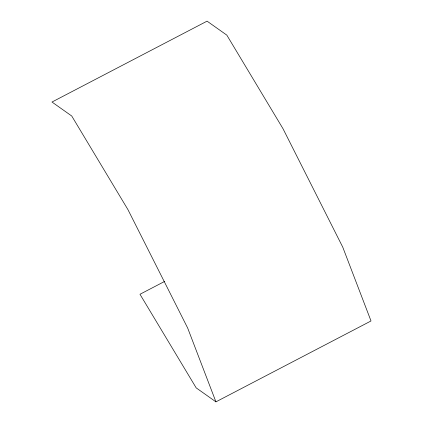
<?xml version="1.0" encoding="UTF-8"?>
<svg xmlns="http://www.w3.org/2000/svg" width="423" height="423" viewBox="0 0 423 423"><rect width="100%" height="100%" fill="white"/><g stroke="black" fill="none" stroke-linecap="round" stroke-linejoin="round"><path stroke-width="0.63" d="M164.563 281.454L139.981 294.271L196.182 387.875L215.931 401.85L371.013 320.967L342.746 247.127L283.019 128.729L226.818 35.125L207.069 21.15L51.987 102.033L71.736 116.002L127.931 209.607L187.659 328.01L215.931 401.85"/></g></svg>
